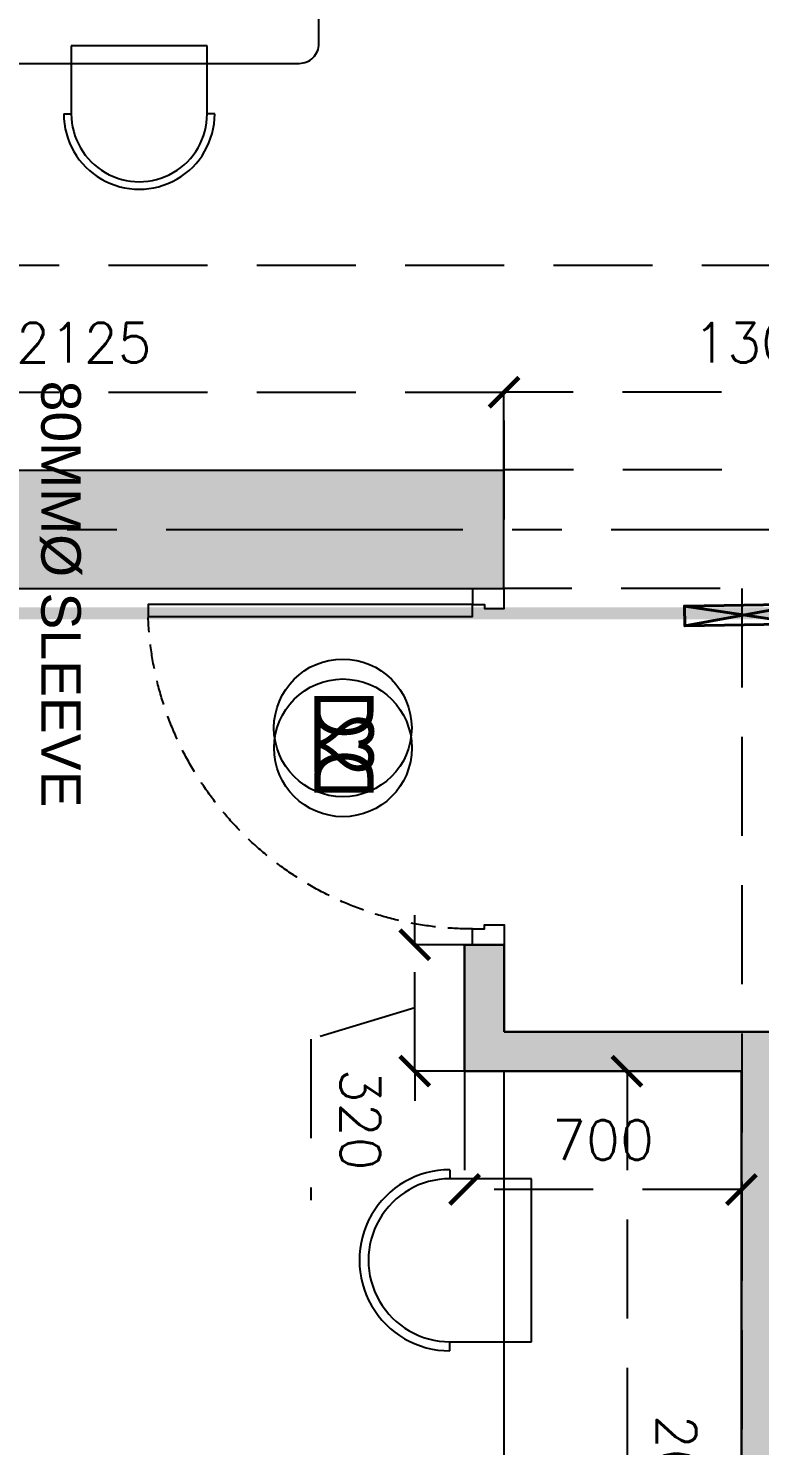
# Model space of a CAD drawing. Header units: millimetres. Extents: x -414464 to 1686, y -90036 to 108605.
# Drawn here: x -109843 to -107994, y -84551 to -80968 of the extents above; entities that cross this region are included whole.
import ezdxf
from ezdxf.enums import TextEntityAlignment as Align

# ---------------------------------------------------------------- set-up
doc = ezdxf.new("R2010")
doc.units = ezdxf.units.MM
doc.header["$LTSCALE"] = 1000
doc.header["$MEASUREMENT"] = 0
for name, pattern in [('$1$AUDIT_D_120904163729-0', [0]), ('$36$HIDDEN', [0.375, 0.25, -0.125]), ('3BHK-A$1$AUDIT_D_120904163729-0', [0]), ('3BHK-A$1$HIDDEN', [0.375, 0.25, -0.125]), ('AUDIT_D_120904163729-0', [0]), ('T8(T9 IS SIMILAR) - DIMENSION & TEXTING$1$( Hidden )', [0.375, 0.25, -0.125]), ('T8(T9 IS SIMILAR) - DIMENSION & TEXTING$1$3BHK-D$0$HIDDEN', [0.375, 0.25, -0.125]), ('T8(T9 IS SIMILAR) - DIMENSION & TEXTING$1$AUDIT_D_120904163729-0', [0]), ('T8(T9 IS SIMILAR) - DIMENSION & TEXTING$1$HIDDEN', [0.375, 0.25, -0.125]), ('T8(T9 IS SIMILAR)$1$$0$HIDDEN', [0.375, 0.25, -0.125]), ('T8_REFUGE COLUMNS$1$CENTER2', [1.125, 0.75, -0.125, 0.125, -0.125])]:
    doc.linetypes.add(name, pattern=pattern)
doc.layers.get('0').update_dxf_attribs({"linetype": 'AUDIT_D_120904163729-0'})
for name, color, linetype in [('$0$A-HATCH -160', 251, '$1$AUDIT_D_120904163729-0'), ('$21$A-DIMENSIONS', 2, '$36$HIDDEN'), ('3BHK-A$1$A-DOOR-FULL', 2, 'Continuous'), ('3BHK-A$1$a-furniture', 8, 'Continuous'), ('3BHK-A$1$A-HATCH -160', 251, '3BHK-A$1$AUDIT_D_120904163729-0'), ('3BHK-A$1$a-window-no', 125, 'Continuous'), ('a-rcc', 3, 'Continuous'), ('T8(T9 IS SIMILAR) - DIMENSION & TEXTING$1$A-DIMENSIONS', 2, 'T8(T9 IS SIMILAR) - DIMENSION & TEXTING$1$HIDDEN'), ('T8(T9 IS SIMILAR) - DIMENSION & TEXTING$1$A-FIRE FIGHTING', 7, 'T8(T9 IS SIMILAR) - DIMENSION & TEXTING$1$AUDIT_D_120904163729-0'), ('T8(T9 IS SIMILAR) - DIMENSION & TEXTING$1$a-window-no', 125, 'Continuous'), ('T8(T9 IS SIMILAR)$1$$6$a-beam 2', 50, 'Continuous'), ('T8(T9 IS SIMILAR)$1$S-BEAM', 20, 'T8(T9 IS SIMILAR)$1$$0$HIDDEN'), ('T8_REFUGE COLUMNS$1$A-CENTERLINE', 193, 'T8_REFUGE COLUMNS$1$CENTER2'), ('T8_REFUGE COLUMNS$1$A-RCC COLS', 3, 'Continuous'), ('T8_TYPICAL COLUMNS$1$A-RCC COLS', 3, 'Continuous')]:
    doc.layers.add(name, color=color, linetype=linetype)
for name, color, linetype, lineweight in [('3BHK-A$1$A-WALL- 160', 6, 'Continuous', 30), ('T8(T9 IS SIMILAR) - DIMENSION & TEXTING$1$U-IPD-WS-FIRE', 1, 'Continuous', 40), ('T8(T9 IS SIMILAR) - DIMENSION & TEXTING$1$U-IPD-WS-TEXT', 7, 'Continuous', 0), ('T8(T9 IS SIMILAR)$1$D&W', 8, 'Continuous', 25)]:
    doc.layers.add(name, color=color, linetype=linetype, lineweight=lineweight)
doc.layers.add('T8(T9 IS SIMILAR) - DIMENSION & TEXTING$1$U-IPD-SP-SLEV-50', color=7, linetype='T8(T9 IS SIMILAR) - DIMENSION & TEXTING$1$3BHK-D$0$HIDDEN', lineweight=40, true_color=0x2f0dd9)
doc.layers.add('T8_REFUGE COLUMNS$1$COL-HATCH', color=7, linetype='Continuous', lineweight=25, true_color=0xa3a3a3)
doc.styles.add('3BHK-A$1$LODHA STANDERD', font='sanss___.ttf')
doc.styles.add('T8(T9 IS SIMILAR) - DIMENSION & TEXTING$1$arial', font='sanss___.ttf')
doc.styles.add('T8(T9 IS SIMILAR) - DIMENSION & TEXTING$1$LODHA STANDERD', font='sanss___.ttf')
doc.styles.add('T8(T9 IS SIMILAR) - DIMENSION & TEXTING$1$Romans 1', font='romans.shx', dxfattribs={"height": 100})
doc.dimstyles.new('T8(T9 IS SIMILAR) - DIMENSION & TEXTING$1$ALPINE S', dxfattribs={"dimscale": 0, "dimtxt": 100, "dimasz": 75, "dimexe": 0, "dimexo": 0, "dimgap": 75, "dimtad": 1, "dimdec": 0, "dimzin": 0, "dimdsep": 46, "dimtxsty": 'T8(T9 IS SIMILAR) - DIMENSION & TEXTING$1$Romans 1', "dimblk": 'T8(T9 IS SIMILAR) - DIMENSION & TEXTING$1$_ArchTick', "dimcen": 0.09, "dimclrd": 256, "dimclre": 256, "dimclrt": 7, "dimadec": 0, "dimazin": 0, "dimtfac": 1, "dimtdec": 0, "dimtofl": 0, "dimtmove": 1, "dimatfit": 0, "dimldrblk": 'T8(T9 IS SIMILAR) - DIMENSION & TEXTING$1$_Open90', "dimfxl": 1, "dimtolj": 1, "dimtzin": 0, "dimarcsym": 0})

# ---------------------------------------------------------------- blocks, each defined once
blk = doc.blocks.new('T8_REFUGE COLUMNS')
at = {"layer": 'T8_REFUGE COLUMNS$1$COL-HATCH', "linetype": 'ByBlock'}
h = blk.add_hatch(color=256, dxfattribs=at)
h.dxf.hatch_style = 1
h.paths.add_polyline_path([(1222612.1, -5719684.9), (1222312.1, -5719684.9), (1222312.1, -5715449.9), (1222612.1, -5715449.9)])
at = {"layer": 'T8_REFUGE COLUMNS$1$A-CENTERLINE'}
blk.add_line((1222462.1, -5720802.9), (1222462.1, -5702690.8), dxfattribs=at)
at = {"layer": 'T8_REFUGE COLUMNS$1$A-RCC COLS', "linetype": 'ByBlock'}
blk.add_lwpolyline([(1222612.1, -5719684.9), (1222312.1, -5719684.9), (1222312.1, -5715449.9), (1222612.1, -5715449.9)], close=True, dxfattribs=at)
blk = doc.blocks.new('T8_TYPICAL COLUMNS')
at = {"layer": 'T8_TYPICAL COLUMNS$1$A-RCC COLS', "linetype": 'ByBlock'}
blk.add_blockref('T8_REFUGE COLUMNS', (0, 0), dxfattribs=at)
blk = doc.blocks.new('*U2756')
for points in [[(0, 0), (0, 820), (30, 820), (30, 0)], [(-40, 0), (0, 0), (0, -30), (10, -30), (10, -80), (-40, -80)], [(860, 0), (820, 0), (820, -30), (810, -30), (810, -80), (860, -80)]]:
    blk.add_lwpolyline(points, close=True)
at = {"color": 0, "linetype": 'ByBlock', "ltscale": 0.25}
blk.add_arc((-1.2, -0.5), 821.2, 0.0347, 87.627, dxfattribs=at)
blk = doc.blocks.new('3BHK-A$1$WINDOW TAG')
at = {"layer": '3BHK-A$1$a-window-no'}
blk.add_circle((0, 0), 174.1, dxfattribs=at)
at = {"layer": '3BHK-A$1$a-window-no', "style": '3BHK-A$1$LODHA STANDERD'}
blk.add_attdef('WINDOW', text='', height=150, dxfattribs=at).set_placement((11.3, 2.8), align=Align.MIDDLE_CENTER)
blk = doc.blocks.new('3BHK-A$1$A$C50024E40')
for p, q in [((0, 0), (0, -225)), ((450, 0), (0, 0)), ((450, -225), (450, 0)), ((-25, -225), (0, -225)), ((475, -225), (450, -225))]:
    blk.add_line(p, q)
for major_axis in [(-176.8, 176.8), (-159.1, 159.1)]:
    blk.add_ellipse((225, -225), major_axis=major_axis, ratio=1, start_param=0.785398, end_param=3.926991)
blk = doc.blocks.new('3BHK-A')
at = {"layer": '3BHK-A$1$A-HATCH -160', "linetype": 'ByBlock'}
h = blk.add_hatch(dxfattribs=at)
h.set_pattern_fill('ZIGZAG', color=256, scale=250)
h.set_pattern_definition([(9e-15, (1e-08, 0), (31.25, 31.25), [31.25, -31.25]), (90, (31.25, 0), (-31.25, 31.25), [31.25, -31.25])])
h.paths.add_polyline_path([(1185182.8, -5714749.5), (1186532.7, -5714749.5), (1186532.7, -5714149.5), (1186632.7, -5714149.5), (1186632.7, -5714749.5), (1188712.7, -5714749.5), (1188712.7, -5714049.5), (1189032.5, -5714049.5), (1189032.5, -5714149.5), (1188812.7, -5714149.5), (1188812.7, -5715449.5), (1189032.5, -5715449.5), (1189032.5, -5715549.5), (1188712.7, -5715549.5), (1188712.7, -5714849.5), (1186632.7, -5714849.5), (1186632.7, -5715664.5), (1186532.7, -5715664.5), (1186532.7, -5714849.5), (1185182.8, -5714849.5)])
h.paths.add_polyline_path([(1185182.8, -5713249.5), (1185782.7, -5713249.5), (1185782.7, -5713149.5), (1185182.8, -5713149.5)])
h.paths.add_polyline_path([(1186532.7, -5710699.5), (1186632.7, -5710699.5), (1186632.7, -5713249.5), (1186532.7, -5713249.5)])
h.paths.add_polyline_path([(1186532.7, -5717399.5), (1186632.7, -5717399.5), (1186632.7, -5716414.5), (1186532.7, -5716414.5)])
h.paths.add_polyline_path([(1194902.2, -5715375), (1194082.3, -5715375), (1194082.3, -5715475), (1194902.2, -5715475)])
h.paths.add_polyline_path([(1195782.2, -5715375), (1196682.2, -5715375), (1196682.2, -5715475), (1195782.2, -5715475)])
h.paths.add_polyline_path([(1194132.5, -5714149.9), (1196532.4, -5714149.9), (1196532.4, -5714049.9), (1194132.5, -5714049.9)])
h.paths.add_polyline_path([(1197432.4, -5711800.2), (1197532.4, -5711800.2), (1197532.4, -5714149.9), (1197432.4, -5714149.9)])
h.paths.add_polyline_path([(1198282.4, -5714149.9), (1198958.7, -5714149.9), (1198958.7, -5714049.9), (1198282.4, -5714049.9)])
h.paths.add_polyline_path([(1196871.9, -5720208.6), (1196082.2, -5720209.7), (1196082.3, -5720109.7), (1196082.2, -5720109.7), (1196182.2, -5720109.7), (1196871.9, -5720108.6)])
h.paths.add_polyline_path([(1193397.2, -5709939.9), (1193882.3, -5709939.6), (1193882.3, -5710040.1), (1193397.3, -5710040.1)])
h.paths.add_polyline_path([(1186632.7, -5708554.7), (1187192.3, -5708554.8), (1187192.3, -5708654.7), (1186632.7, -5708654.7)])
h.paths.add_polyline_path([(1194182.3, -5715724), (1194082.3, -5715724), (1194082.3, -5715474), (1194182.3, -5715474)])
at = {"layer": '3BHK-A$1$a-furniture'}
blk.add_line((1186631, -5715448.4, 0), (1188713.4, -5715448.4, 0), dxfattribs=at)
at = {"layer": '3BHK-A$1$a-furniture', "elevation": 0}
blk.add_lwpolyline([(1193021.7, -5716817.7), (1191310.7, -5716817.7, -0.414214), (1191260.7, -5716767.7), (1191260.7, -5715966.8, -0.414214), (1191310.7, -5715916.7), (1193021.7, -5715916.7, -0.414214), (1193071.7, -5715966.7), (1193071.7, -5716767.7, -0.414214)], format="xyb", close=True, dxfattribs=at)
at = {"layer": '3BHK-A$1$A-WALL- 160', "linetype": 'ByBlock'}
for p, q in [((1188812.7, -5715448.5, 0), (1188812.7, -5714148.5, 0)), ((1188712.7, -5714848.5, 0), (1186632.7, -5714848.5, 0)), ((1188712.7, -5715548.5, 0), (1188712.7, -5714848.5, 0)), ((1188812.7, -5715448.5, 0), (1189032.5, -5715448.5, 0)), ((1189032.5, -5715448.5, 0), (1189032.5, -5715548.5, 0)), ((1189932.4, -5715448.5, 0), (1189932.5, -5715448.5, 0)), ((1188712.7, -5715548.5, 0), (1189032.5, -5715548.5, 0)), ((1189932.4, -5715548.5, 0), (1189932.5, -5715548.5, 0))]:
    blk.add_line(p, q, dxfattribs=at)
at = {"layer": '3BHK-A$1$A-DOOR-FULL', "linetype": '3BHK-A$1$HIDDEN', "rotation": 180}
blk.add_blockref('*U2756', (1189892.5, -5715528.5, 0), dxfattribs=at)
at = {"layer": '3BHK-A$1$a-furniture', "xscale": -0.915704994238472, "yscale": 0.915704994238472, "zscale": 1199.999999999999, "rotation": 0.001489574432473345}
blk.add_blockref('3BHK-A$1$A$C50024E40', (1188441, -5715379.6, 0), dxfattribs=at)
at = {"layer": '3BHK-A$1$a-furniture', "extrusion": (0, 0, -1), "xscale": 0.7630874945686295, "yscale": 0.7630874945686295, "zscale": -1000, "rotation": 89.99849704383797}
blk.add_blockref('3BHK-A$1$A$C50024E40', (-1191304.9, -5716542.8, 0), dxfattribs=at)
at = {"layer": '3BHK-A$1$a-window-no'}
ref = blk.add_blockref('3BHK-A$1$WINDOW TAG', (1189530.3, -5715856.2, 0), dxfattribs=dict(at, xscale=-1))
ref.add_attrib('WINDOW', 'D2', dxfattribs={"height": 150, "style": '3BHK-A$1$LODHA STANDERD', "width": 0.8}).set_placement((1189510.4, -5715853.5, 0), align=Align.MIDDLE_CENTER)
blk = doc.blocks.new('T8(T9 IS SIMILAR) - DIMENSION & TEXTING$1$WINDOW TAG')
at = {"layer": 'T8(T9 IS SIMILAR) - DIMENSION & TEXTING$1$a-window-no'}
blk.add_circle((0, 0), 174.1, dxfattribs=at)
at = {"layer": 'T8(T9 IS SIMILAR) - DIMENSION & TEXTING$1$a-window-no', "style": 'T8(T9 IS SIMILAR) - DIMENSION & TEXTING$1$LODHA STANDERD'}
blk.add_attdef('WINDOW', text='', height=150, dxfattribs=at).set_placement((11.3, 2.8), align=Align.MIDDLE_CENTER)
blk = doc.blocks.new('T8(T9 IS SIMILAR) - DIMENSION & TEXTING$1$_ArchTick')
at = {"color": 0, "linetype": 'ByBlock', "const_width": 0.15}
blk.add_lwpolyline([(-0.5, -0.5), (0.5, 0.5)], dxfattribs=at)
blk = doc.blocks.new('*D1471')
at = {"layer": 'T8(T9 IS SIMILAR) - DIMENSION & TEXTING$1$A-DIMENSIONS', "linetype": 'T8(T9 IS SIMILAR) - DIMENSION & TEXTING$1$HIDDEN', "lineweight": -2, "transparency": 16777216}
for p, q in [((1222022.4, -5710748.9), (1221794, -5710748.9)), ((1221999.3, -5717573.6), (1221794, -5717573.6))]:
    blk.add_line(p, q, dxfattribs=at)
at = {"layer": 'T8(T9 IS SIMILAR) - DIMENSION & TEXTING$1$A-DIMENSIONS', "lineweight": -2, "transparency": 16777216}
blk.add_line((1221794, -5717573.6), (1221794, -5710748.9), dxfattribs=at)
at = {"layer": 'T8(T9 IS SIMILAR) - DIMENSION & TEXTING$1$A-DIMENSIONS', "linetype": 'ByBlock', "lineweight": -2, "transparency": 16777216, "xscale": 75, "yscale": 75, "zscale": 75}
for p, rotation in [((1221794, -5710748.9), 90), ((1221794, -5717573.6), 270)]:
    blk.add_blockref('T8(T9 IS SIMILAR) - DIMENSION & TEXTING$1$_ArchTick', p, dxfattribs=dict(at, rotation=rotation))
at = {"layer": 'T8(T9 IS SIMILAR) - DIMENSION & TEXTING$1$A-DIMENSIONS', "color": 7, "linetype": 'ByBlock', "transparency": 16777216, "insert": (1221669, -5714161.3), "char_height": 100, "attachment_point": 5, "rotation": 90, "style": 'T8(T9 IS SIMILAR) - DIMENSION & TEXTING$1$Romans 1'}
blk.add_mtext('\\A1;6825', dxfattribs=at)
blk = doc.blocks.new('T8(T9 IS SIMILAR) - DIMENSION & TEXTING$1$_Open90')
at = {"color": 0, "linetype": 'ByBlock', "lineweight": -2}
for p, q in [((-0.5, 0.5), (0, 0)), ((0, 0), (-1, 0)), ((0, 0), (-0.5, -0.5))]:
    blk.add_line(p, q, dxfattribs=at)
blk = doc.blocks.new('*D1448')
at = {"layer": 'T8(T9 IS SIMILAR) - DIMENSION & TEXTING$1$A-DIMENSIONS', "linetype": 'T8(T9 IS SIMILAR) - DIMENSION & TEXTING$1$HIDDEN', "lineweight": -2, "transparency": 16777216}
for p, q in [((1223831.7, -5714848.7), (1224130.7, -5714848.7)), ((1223831.7, -5715548.7), (1224130.7, -5715548.7))]:
    blk.add_line(p, q, dxfattribs=at)
at = {"layer": 'T8(T9 IS SIMILAR) - DIMENSION & TEXTING$1$A-DIMENSIONS', "lineweight": -2, "transparency": 16777216}
blk.add_line((1224130.7, -5714848.7), (1224130.7, -5715548.7), dxfattribs=at)
at = {"layer": 'T8(T9 IS SIMILAR) - DIMENSION & TEXTING$1$A-DIMENSIONS', "linetype": 'ByBlock', "lineweight": -2, "transparency": 16777216, "xscale": 75, "yscale": 75, "zscale": 75}
for p, rotation in [((1224130.7, -5714848.7), 90), ((1224130.7, -5715548.7), 270)]:
    blk.add_blockref('T8(T9 IS SIMILAR) - DIMENSION & TEXTING$1$_ArchTick', p, dxfattribs=dict(at, rotation=rotation))
at = {"layer": 'T8(T9 IS SIMILAR) - DIMENSION & TEXTING$1$A-DIMENSIONS', "color": 7, "linetype": 'ByBlock', "transparency": 16777216, "insert": (1224005.7, -5715198.7), "char_height": 100, "attachment_point": 5, "rotation": 90, "style": 'T8(T9 IS SIMILAR) - DIMENSION & TEXTING$1$Romans 1'}
blk.add_mtext('\\A1;700', dxfattribs=at)
blk = doc.blocks.new('*D1449')
at = {"layer": 'T8(T9 IS SIMILAR) - DIMENSION & TEXTING$1$A-DIMENSIONS', "linetype": 'T8(T9 IS SIMILAR) - DIMENSION & TEXTING$1$HIDDEN', "lineweight": -2, "transparency": 16777216}
for p, q in [((1223512.1, -5715548.7), (1223512.1, -5715674.5)), ((1223831.7, -5715548.7), (1223831.7, -5715674.5))]:
    blk.add_line(p, q, dxfattribs=at)
at = {"layer": 'T8(T9 IS SIMILAR) - DIMENSION & TEXTING$1$A-DIMENSIONS', "lineweight": -2, "transparency": 16777216}
for p, q in [((1223512.1, -5715674.5), (1223437.1, -5715674.5)), ((1223831.7, -5715674.5), (1223512.1, -5715674.5)), ((1223671.9, -5715674.5), (1223750.7, -5715937)), ((1223831.7, -5715674.5), (1223906.7, -5715674.5)), ((1223750.7, -5715937), (1224157.8, -5715937))]:
    blk.add_line(p, q, dxfattribs=at)
at = {"layer": 'T8(T9 IS SIMILAR) - DIMENSION & TEXTING$1$A-DIMENSIONS', "linetype": 'ByBlock', "lineweight": -2, "transparency": 16777216, "xscale": 75, "yscale": 75, "zscale": 75}
blk.add_blockref('T8(T9 IS SIMILAR) - DIMENSION & TEXTING$1$_ArchTick', (1223512.1, -5715674.5), dxfattribs=at)
at = {"layer": 'T8(T9 IS SIMILAR) - DIMENSION & TEXTING$1$A-DIMENSIONS', "linetype": 'ByBlock', "lineweight": -2, "transparency": 16777216, "xscale": 75, "yscale": 75, "zscale": 75, "rotation": 180}
blk.add_blockref('T8(T9 IS SIMILAR) - DIMENSION & TEXTING$1$_ArchTick', (1223831.7, -5715674.5), dxfattribs=at)
at = {"layer": 'T8(T9 IS SIMILAR) - DIMENSION & TEXTING$1$A-DIMENSIONS', "color": 7, "linetype": 'ByBlock', "transparency": 16777216, "insert": (1223954.3, -5715812), "char_height": 100, "attachment_point": 5, "style": 'T8(T9 IS SIMILAR) - DIMENSION & TEXTING$1$Romans 1'}
blk.add_mtext('\\A1;320', dxfattribs=at)
blk = doc.blocks.new('*D1450')
at = {"layer": 'T8(T9 IS SIMILAR) - DIMENSION & TEXTING$1$A-DIMENSIONS', "linetype": 'T8(T9 IS SIMILAR) - DIMENSION & TEXTING$1$HIDDEN', "lineweight": -2, "transparency": 16777216}
for p, q in [((1223831.7, -5715361), (1223831.7, -5715137.9)), ((1225911.9, -5715311), (1225911.9, -5715137.9))]:
    blk.add_line(p, q, dxfattribs=at)
at = {"layer": 'T8(T9 IS SIMILAR) - DIMENSION & TEXTING$1$A-DIMENSIONS', "lineweight": -2, "transparency": 16777216}
blk.add_line((1223831.7, -5715137.9), (1225911.9, -5715137.9), dxfattribs=at)
at = {"layer": 'T8(T9 IS SIMILAR) - DIMENSION & TEXTING$1$A-DIMENSIONS', "linetype": 'ByBlock', "lineweight": -2, "transparency": 16777216, "xscale": 75, "yscale": 75, "zscale": 75, "rotation": 180}
blk.add_blockref('T8(T9 IS SIMILAR) - DIMENSION & TEXTING$1$_ArchTick', (1223831.7, -5715137.9), dxfattribs=at)
at = {"layer": 'T8(T9 IS SIMILAR) - DIMENSION & TEXTING$1$A-DIMENSIONS', "linetype": 'ByBlock', "lineweight": -2, "transparency": 16777216, "xscale": 75, "yscale": 75, "zscale": 75}
blk.add_blockref('T8(T9 IS SIMILAR) - DIMENSION & TEXTING$1$_ArchTick', (1225911.9, -5715137.9), dxfattribs=at)
at = {"layer": 'T8(T9 IS SIMILAR) - DIMENSION & TEXTING$1$A-DIMENSIONS', "color": 7, "linetype": 'ByBlock', "transparency": 16777216, "insert": (1224871.8, -5715012.9), "char_height": 100, "attachment_point": 5, "style": 'T8(T9 IS SIMILAR) - DIMENSION & TEXTING$1$Romans 1'}
blk.add_mtext('\\A1;2080', dxfattribs=at)
blk = doc.blocks.new('*D1463')
at = {"layer": 'T8(T9 IS SIMILAR) - DIMENSION & TEXTING$1$A-DIMENSIONS', "linetype": 'T8(T9 IS SIMILAR) - DIMENSION & TEXTING$1$HIDDEN', "lineweight": -2, "transparency": 16777216}
for p, q in [((1222436.9, -5714148.9), (1222115.1, -5714148.9)), ((1222436.9, -5715448.7), (1222115.1, -5715448.7))]:
    blk.add_line(p, q, dxfattribs=at)
at = {"layer": 'T8(T9 IS SIMILAR) - DIMENSION & TEXTING$1$A-DIMENSIONS', "lineweight": -2, "transparency": 16777216}
blk.add_line((1222115.1, -5714148.9), (1222115.1, -5715448.7), dxfattribs=at)
at = {"layer": 'T8(T9 IS SIMILAR) - DIMENSION & TEXTING$1$A-DIMENSIONS', "linetype": 'ByBlock', "lineweight": -2, "transparency": 16777216, "xscale": 75, "yscale": 75, "zscale": 75}
for p, rotation in [((1222115.1, -5714148.9), 90), ((1222115.1, -5715448.7), 270)]:
    blk.add_blockref('T8(T9 IS SIMILAR) - DIMENSION & TEXTING$1$_ArchTick', p, dxfattribs=dict(at, rotation=rotation))
at = {"layer": 'T8(T9 IS SIMILAR) - DIMENSION & TEXTING$1$A-DIMENSIONS', "color": 7, "linetype": 'ByBlock', "transparency": 16777216, "insert": (1221990.1, -5714798.8), "char_height": 100, "attachment_point": 5, "rotation": 90, "style": 'T8(T9 IS SIMILAR) - DIMENSION & TEXTING$1$Romans 1'}
blk.add_mtext('\\A1;1300', dxfattribs=at)
blk = doc.blocks.new('T8(T9 IS SIMILAR) - DIMENSION & TEXTING$1$A$C7A147FD6')
at = {"layer": 'T8(T9 IS SIMILAR) - DIMENSION & TEXTING$1$U-IPD-SP-SLEV-50', "linetype": 'ByBlock', "elevation": 0}
blk.add_lwpolyline([(15203.4, 381.3), (15198.7, 681.2), (15248.7, 682), (15253.4, 382), (15203.4, 381.3), (15248.7, 682), (15253.4, 382), (15198.7, 681.2)], dxfattribs=at)
at = {"layer": 'T8(T9 IS SIMILAR) - DIMENSION & TEXTING$1$U-IPD-WS-FIRE', "color": 241, "linetype": 'T8(T9 IS SIMILAR) - DIMENSION & TEXTING$1$( Hidden )', "ltscale": 2, "const_width": 30, "elevation": -0.6}
blk.add_lwpolyline([(15392.2, 3510.8), (15222.1, 3510.8), (15222.1, -1346.4), (14768.2, -1346.4), (14768.2, -2147.3), (11278, -2147.3), (11278, -1175.2), (10838.4, -1175.2), (10838.4, -353), (9573.9, -353), (9573.9, 86.8), (9573.9, 1112.5), (-6794.4, 1112.5)], dxfattribs=at)
at = {"layer": 'T8(T9 IS SIMILAR) - DIMENSION & TEXTING$1$U-IPD-WS-TEXT', "insert": (14633.7, -1144.8, -1.7), "char_height": 100, "attachment_point": 1, "rotation": 359.9999, "style": 'T8(T9 IS SIMILAR) - DIMENSION & TEXTING$1$arial'}
blk.add_mtext_dynamic_manual_height_columns('80MM%%C SLEEVE', width=1876.047, gutter_width=0.75, heights=[0], dxfattribs=at)
blk = doc.blocks.new('*D1287')
at = {"layer": 'T8(T9 IS SIMILAR) - DIMENSION & TEXTING$1$A-DIMENSIONS', "linetype": 'T8(T9 IS SIMILAR) - DIMENSION & TEXTING$1$HIDDEN', "lineweight": -2, "transparency": 16777216}
for p, q in [((1222312.1, -5715448.9), (1222115.1, -5715448.9)), ((1222312.1, -5717573.4), (1222115.1, -5717573.4))]:
    blk.add_line(p, q, dxfattribs=at)
at = {"layer": 'T8(T9 IS SIMILAR) - DIMENSION & TEXTING$1$A-DIMENSIONS', "lineweight": -2, "transparency": 16777216}
blk.add_line((1222115.1, -5717573.4), (1222115.1, -5715448.9), dxfattribs=at)
at = {"layer": 'T8(T9 IS SIMILAR) - DIMENSION & TEXTING$1$A-DIMENSIONS', "linetype": 'ByBlock', "lineweight": -2, "transparency": 16777216, "xscale": 75, "yscale": 75, "zscale": 75}
for p, rotation in [((1222115.1, -5715448.9), 90), ((1222115.1, -5717573.4), 270)]:
    blk.add_blockref('T8(T9 IS SIMILAR) - DIMENSION & TEXTING$1$_ArchTick', p, dxfattribs=dict(at, rotation=rotation))
at = {"layer": 'T8(T9 IS SIMILAR) - DIMENSION & TEXTING$1$A-DIMENSIONS', "color": 7, "linetype": 'ByBlock', "transparency": 16777216, "insert": (1221990.1, -5716511.1), "char_height": 100, "attachment_point": 5, "rotation": 90, "style": 'T8(T9 IS SIMILAR) - DIMENSION & TEXTING$1$Romans 1'}
blk.add_mtext('\\A1;2125', dxfattribs=at)
blk = doc.blocks.new('T8(T9 IS SIMILAR) - DIMENSION & TEXTING')
at = {"layer": 'T8(T9 IS SIMILAR) - DIMENSION & TEXTING$1$A-FIRE FIGHTING', "linetype": 'ByBlock'}
blk.add_blockref('T8(T9 IS SIMILAR) - DIMENSION & TEXTING$1$A$C7A147FD6', (1207452.3, -5715374), dxfattribs=at)
at = {"layer": 'T8(T9 IS SIMILAR) - DIMENSION & TEXTING$1$a-window-no'}
ref = blk.add_blockref('T8(T9 IS SIMILAR) - DIMENSION & TEXTING$1$WINDOW TAG', (1222963.8, -5715856.4, 0.5), dxfattribs=at)
ref.add_attrib('WINDOW', 'D2', dxfattribs={"height": 150, "style": 'T8(T9 IS SIMILAR) - DIMENSION & TEXTING$1$LODHA STANDERD', "width": 0.8}).set_placement((1222976.5, -5715853.7, 0.5), align=Align.MIDDLE_CENTER)
at = {"layer": 'T8(T9 IS SIMILAR) - DIMENSION & TEXTING$1$A-DIMENSIONS', "linetype": 'ByBlock'}
for base, p1, p2, angle, picture, middle in [((1221794, -5710748.9, 0.5), (1221999.3, -5717573.6, 0.5), (1222022.4, -5710748.9, 0.5), 90, '*D1471', (1221669, -5714161.3, 0.5)), ((1222115.1, -5715448.7, 0.5), (1222436.9, -5714148.9), (1222436.9, -5715448.7, 0.5), 90, '*D1463', (1221990.1, -5714798.8, 0.5)), ((1224130.7, -5715548.7, 0.5), (1223831.7, -5714848.7, 0.5), (1223831.7, -5715548.7, 0.5), 270, '*D1448', (1224005.7, -5715198.7, 0.5)), ((1222115.0687, -5715448.8633), (1222312.0691, -5717573.434, 0.4896), (1222312.0691, -5715448.8633), 90, '*D1287', (1221990.0687, -5716511.1486))]:
    dim = blk.add_linear_dim(base=base, p1=p1, p2=p2, angle=angle, dimstyle='T8(T9 IS SIMILAR) - DIMENSION & TEXTING$1$ALPINE S', override={"dimscale": 1, "dimfxl": 5, "dimarcsym": 1}, dxfattribs=at)
    dim.commit()
    dim.dimension.update_dxf_attribs({"geometry": picture, "text_midpoint": middle})
for base, p1, p2, picture, middle in [((1225911.9, -5715137.9, 0.5), (1223831.7, -5715361, 0.5), (1225911.9, -5715311, 0.5), '*D1450', (1224871.8, -5715012.9, 0.5)), ((1223512.1, -5715674.5, 0.5), (1223831.7, -5715548.7, 0.5), (1223512.1, -5715548.7, 0.5), '*D1449', (1223825.7, -5715812, 0.5))]:
    dim = blk.add_linear_dim(base=base, p1=p1, p2=p2, dimstyle='T8(T9 IS SIMILAR) - DIMENSION & TEXTING$1$ALPINE S', override={"dimscale": 1, "dimfxl": 5, "dimarcsym": 1}, dxfattribs=at)
    dim.commit()
    dim.dimension.update_dxf_attribs({"geometry": picture, "text_midpoint": middle})
blk = doc.blocks.new('T8(T9 IS SIMILAR)')
at = {"layer": 'T8(T9 IS SIMILAR)$1$D&W', "linetype": 'ByBlock'}
blk.add_blockref('T8_TYPICAL COLUMNS', (0, 0), dxfattribs=at)
at = {"layer": 'T8(T9 IS SIMILAR)$1$D&W', "linetype": 'ByBlock', "xscale": -1}
blk.add_blockref('3BHK-A', (2412544.6, 0, 0.5), dxfattribs=at)
at = {"layer": 'T8(T9 IS SIMILAR)$1$$6$a-beam 2', "linetype": 'ByBlock'}
blk.add_blockref('T8(T9 IS SIMILAR) - DIMENSION & TEXTING', (0, 0), dxfattribs=at)
at = {"layer": 'T8(T9 IS SIMILAR)$1$S-BEAM'}
for p, q in [((1222311.3, -5714148.5, -0.5), (1222311.3, -5715448.5, -0.5)), ((1222611.4, -5714152.8, -0.5), (1222611.4, -5715452.7, -0.5)), ((1227361.3, -5714846.5, -0.5), (1222611.4, -5714846.5, -0.5))]:
    blk.add_line(p, q, dxfattribs=at)
blk = doc.blocks.new('A$C48506478')
at = {"layer": '$21$A-DIMENSIONS', "linetype": 'ByBlock'}
blk.add_blockref('T8(T9 IS SIMILAR)', (-1195542.6, 5727884.6), dxfattribs=at)
at = {"layer": '$0$A-HATCH -160', "linetype": 'ByBlock'}
blk.add_blockref('T8(T9 IS SIMILAR) - DIMENSION & TEXTING', (-1195542.6, 5727884.6), dxfattribs=at)

msp = doc.modelspace()

# ---------------------------------------------------------------- block references
at = {"layer": 'a-rcc', "linetype": 'ByBlock', "rotation": 270}
msp.add_blockref('A$C48506478', (-121076, -55315.3, 0), dxfattribs=at)

doc.saveas('drawing.dxf')
